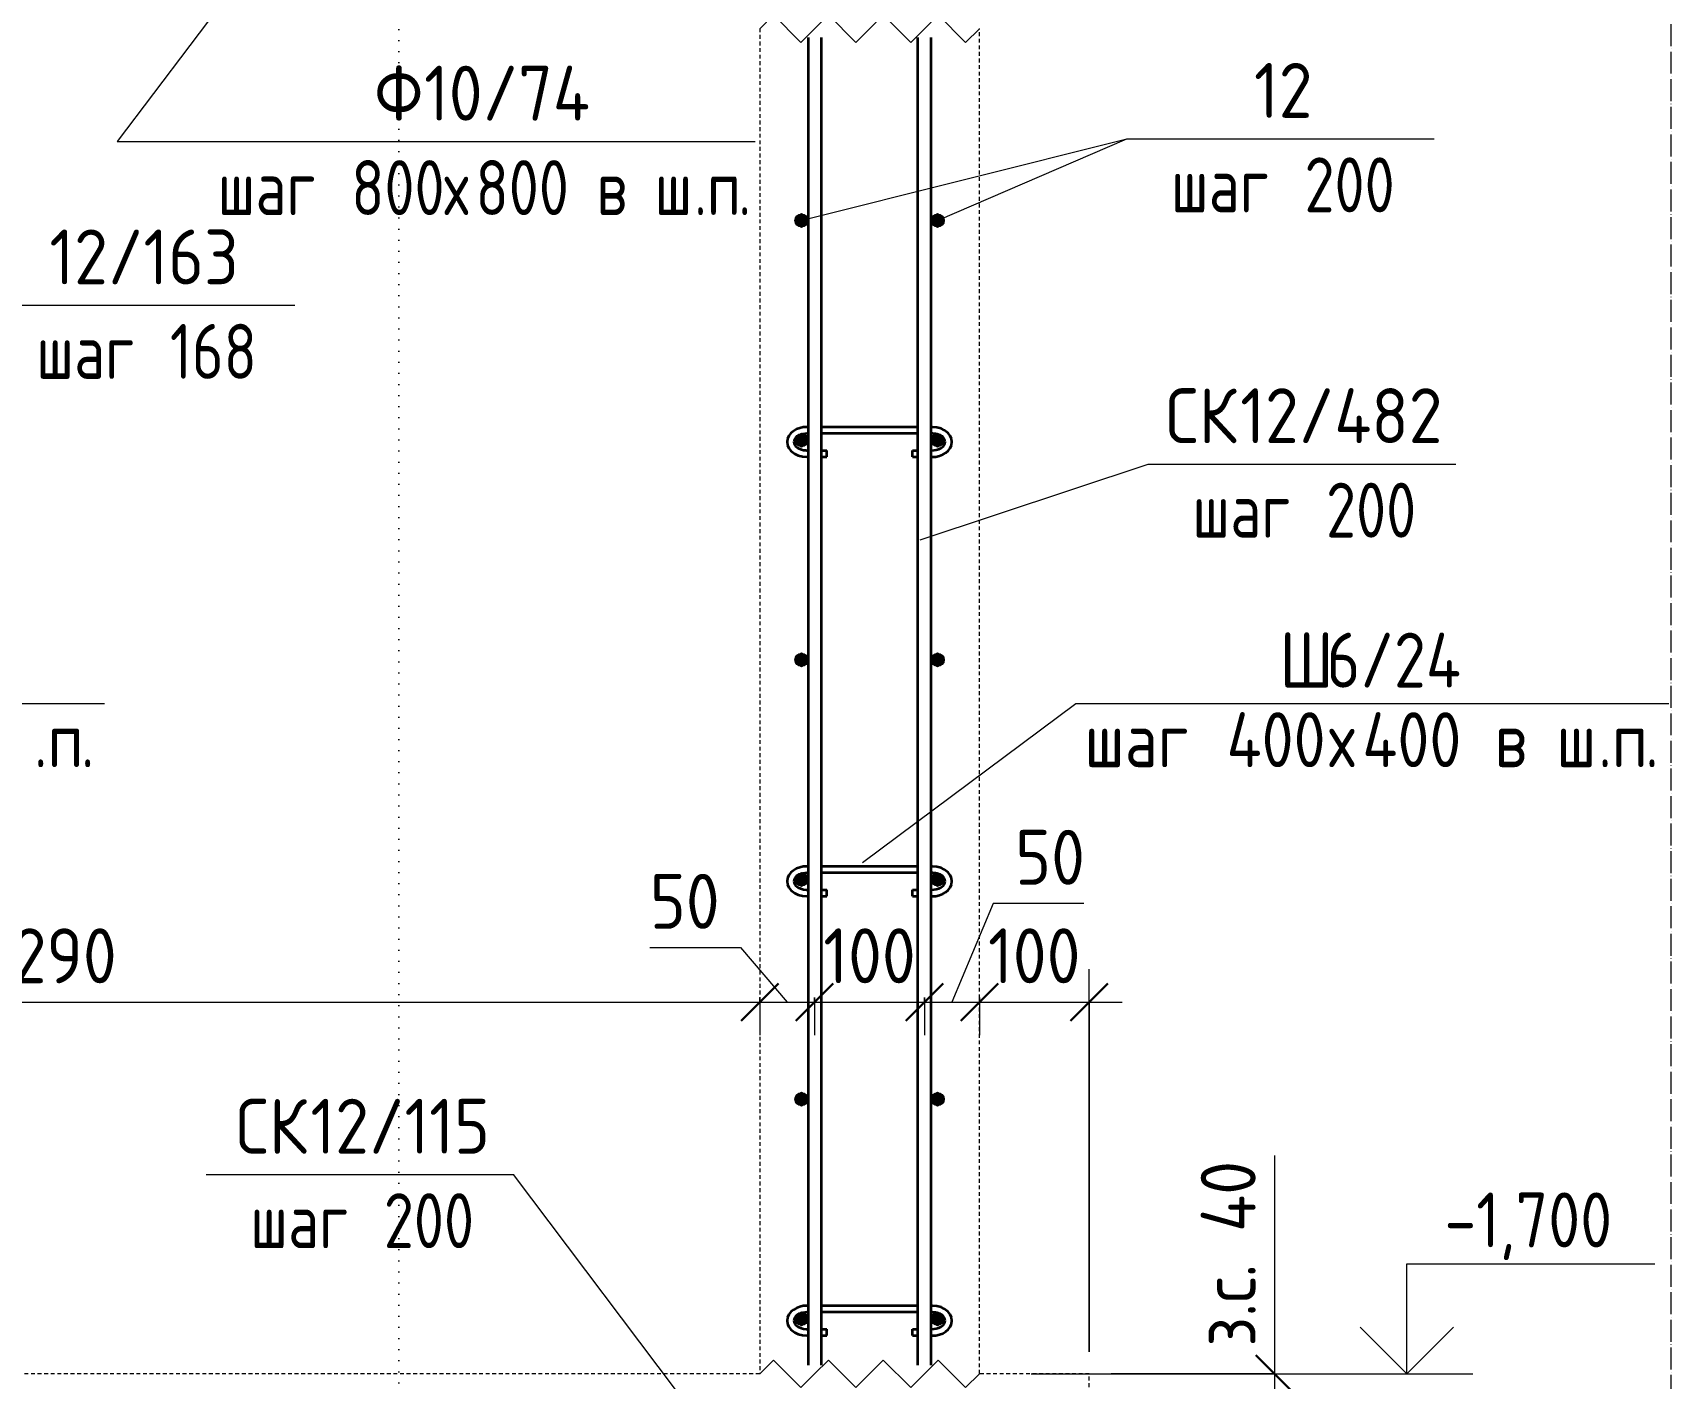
# Model space of a CAD drawing. Header units: millimetres. Extents: x 28954 to 49618, y -2651 to 78735.
# Drawn here: x 48046 to 49538, y -1704 to -479 of the extents above; entities that cross this region are included whole.
import ezdxf

# ---------------------------------------------------------------- set-up
doc = ezdxf.new("R2010")
doc.units = ezdxf.units.MM
for name, pattern in [('01 Штриховая _4 мм_', [6, 3.5, -2.5]), ('02 Штрихпунктирная _20 мм_', [25, 20, -2.5, 0, -2.5]), ('04 Пунктир 10мм', [10, 0, -10])]:
    doc.linetypes.add(name, pattern=pattern)
for name, color, linetype, lineweight in [('AA_Dim', 7, 'Continuous', 9), ('AA_Dim-20', 7, 'Continuous', 9), ('AA_Oformlenie', 7, 'Continuous', 9), ('AA_Razrez', 7, 'Continuous', 9), ('AA_Vinoska', 7, 'Continuous', 9), ('AA_Visotnaya otmetka', 7, 'Continuous', 9), ('KR_Armatura', 7, 'Continuous', 20), ('KR_Armatura_Tonkie', 7, 'Continuous', 20), ('Оси', 7, 'Continuous', 9)]:
    doc.layers.add(name, color=color, linetype=linetype, lineweight=lineweight)
doc.layers.add('AF_Stena_Опалубка', color=7, linetype='Continuous', lineweight=20, true_color=0x0063c6)
doc.layers.add('KR_Fundament', color=7, linetype='Continuous', lineweight=20, true_color=0x804000)
doc.styles.add('ISOCPEUR_1', font='isocpeur.TTF', dxfattribs={"width": 0.9, "height": 50})
doc.styles.add('ISOCPEUR_2', font='isocpeur.TTF', dxfattribs={"width": 0.8, "height": 50})
doc.styles.add('ISOCPEUR_4', font='isocpeur.TTF', dxfattribs={"width": 0.85, "height": 50})
doc.dimstyles.new('00_Точн_3_знака__прозр_', dxfattribs={"dimscale": 304.8, "dimtxt": 50.137748, "dimasz": 0.111549, "dimexe": 0.098425, "dimexo": 0.065617, "dimgap": 0.006562, "dimtad": 1, "dimdec": 3, "dimrnd": 0.001, "dimdsep": 46, "dimtxsty": 'ISOCPEUR_1', "dimblk1": 'OBLIQUE', "dimblk2": 'OBLIQUE', "dimsah": 1, "dimcen": 0.09, "dimdle": 0.098425, "dimazin": 0, "dimtfac": 1, "dimtdec": 4, "dimtix": 1, "dimtmove": 0, "dimatfit": 3, "dimfxl": 1, "dimtvp": 1, "dimtolj": 1, "dimtzin": 0, "dimlwd": 18, "dimlwe": 18, "dimarcsym": 2})
doc.dimstyles.new('00_Точн_3_знака__прозр__1', dxfattribs={"dimscale": 304.8, "dimtxt": 50.137748, "dimasz": 0.111549, "dimexe": 0.098425, "dimexo": 0.065617, "dimgap": 0.006562, "dimtad": 1, "dimdec": 3, "dimrnd": 0.001, "dimdsep": 46, "dimtxsty": 'ISOCPEUR_1', "dimblk1": 'OBLIQUE', "dimblk2": 'OBLIQUE', "dimsah": 1, "dimcen": 0.09, "dimdle": 0.098425, "dimazin": 0, "dimtfac": 1, "dimtdec": 4, "dimtix": 1, "dimtmove": 1, "dimatfit": 3, "dimfxl": 1, "dimtvp": 1, "dimtolj": 1, "dimtzin": 0, "dimlwd": 18, "dimlwe": 18, "dimarcsym": 2})

# ---------------------------------------------------------------- blocks, each defined once
blk = doc.blocks.new('Последовательность узлов - 3мм масшт20 маскировка-904226-В-В Арм')
at = {"layer": 'AA_Oformlenie'}
for p, q in [((76335, -475.1), (76347.5, -462.6)), ((76347.5, -462.6), (76372.5, -487.6)), ((76385, -475.1), (76372.5, -487.6)), ((76385, -475.1), (76397.5, -462.6)), ((76397.5, -462.6), (76422.5, -487.6)), ((76435, -475.1), (76422.5, -487.6)), ((76435, -475.1), (76447.5, -462.6)), ((76447.5, -462.6), (76472.5, -487.6)), ((76485, -475.1), (76472.5, -487.6)), ((76485, -475.1), (76497.5, -462.6)), ((76497.5, -462.6), (76522.5, -487.6)), ((76535, -475.1), (76522.5, -487.6))]:
    blk.add_line(p, q, dxfattribs=at)
blk = doc.blocks.new('Высотные отметки - Стрелка вверх-400292-В-В Арм')
at = {"layer": 'AA_Vinoska'}
for p, q in [((78414.2, -1600), (78640.2, -1600)), ((78414.2, -1700), (78414.2, -1600)), ((78414.2, -1700), (78371.8, -1657.6)), ((78414.2, -1700), (78456.6, -1657.6)), ((78354.2, -1700), (78474.2, -1700))]:
    blk.add_line(p, q, dxfattribs=at)
blk = doc.blocks.new('DIMBLOCK104-В-В Арм')
at = {"layer": 'AA_Dim-20', "color": 30, "lineweight": 30, "true_color": 0xff8000, "transparency": 16777216}
for p, q in [((47417.8, -1361.6), (47434.8, -1344.6)), ((48707.8, -1361.6), (48724.8, -1344.6)), ((47417.8, -1361.6), (47400.8, -1378.6)), ((48707.8, -1361.6), (48690.8, -1378.6))]:
    blk.add_line(p, q, dxfattribs=at)
at = {"layer": 'AA_Dim-20', "color": 30, "lineweight": 18, "true_color": 0xff8000, "transparency": 16777216}
for p, q in [((47417.8, -1357.5), (47417.8, -1391.6)), ((47417.8, -1361.6), (47417.8, -1357.5)), ((48707.8, -1357.5), (48707.8, -1391.6)), ((48707.8, -1361.6), (48707.8, -1357.5)), ((47417.8, -1361.6), (48707.8, -1361.6))]:
    blk.add_line(p, q, dxfattribs=at)
at = {"layer": 'AA_Dim-20', "color": 0, "lineweight": 18, "transparency": 16777216, "insert": (48005.1, -1294.4), "char_height": 50, "width": 138.494, "attachment_point": 1, "line_spacing_factor": 1.135194, "style": 'ISOCPEUR_1'}
blk.add_mtext('1290', dxfattribs=at)
blk = doc.blocks.new('_Oblique')
at = {"color": 0, "linetype": 'ByBlock', "lineweight": -2}
blk.add_line((-0.5, -0.5), (0.5, 0.5), dxfattribs=at)
blk = doc.blocks.new('DIMBLOCK105-В-В Арм')
at = {"layer": 'AA_Dim-20', "color": 30, "lineweight": 18, "true_color": 0xff8000, "transparency": 16777216}
for p, q in [((48607.8, -1312), (48690.2, -1312)), ((48690.2, -1312), (48732.8, -1361.6)), ((48707.8, -1357.5), (48707.8, -1391.6)), ((48707.8, -1361.6), (48707.8, -1357.5)), ((48757.8, -1357.5), (48757.8, -1391.6)), ((48757.8, -1361.6), (48757.8, -1357.5)), ((48707.8, -1361.6), (48757.8, -1361.6))]:
    blk.add_line(p, q, dxfattribs=at)
at = {"layer": 'AA_Dim-20', "color": 30, "lineweight": 30, "true_color": 0xff8000, "transparency": 16777216}
for p, q in [((48707.8, -1361.6), (48724.8, -1344.6)), ((48757.8, -1361.6), (48774.8, -1344.6)), ((48707.8, -1361.6), (48690.8, -1378.6)), ((48757.8, -1361.6), (48740.8, -1378.6))]:
    blk.add_line(p, q, dxfattribs=at)
at = {"layer": 'AA_Dim-20', "color": 0, "lineweight": 18, "transparency": 16777216, "insert": (48607.8, -1244.8), "char_height": 50, "width": 74.923, "attachment_point": 1, "line_spacing_factor": 1.135194, "style": 'ISOCPEUR_1'}
blk.add_mtext('50', dxfattribs=at)
blk = doc.blocks.new('DIMBLOCK106-В-В Арм')
at = {"layer": 'AA_Dim-20', "color": 30, "lineweight": 30, "true_color": 0xff8000, "transparency": 16777216}
for p, q in [((48757.8, -1361.6), (48774.8, -1344.6)), ((48857.8, -1361.6), (48874.8, -1344.6)), ((48757.8, -1361.6), (48740.8, -1378.6)), ((48857.8, -1361.6), (48840.8, -1378.6))]:
    blk.add_line(p, q, dxfattribs=at)
at = {"layer": 'AA_Dim-20', "color": 30, "lineweight": 18, "true_color": 0xff8000, "transparency": 16777216}
for p, q in [((48757.8, -1357.5), (48757.8, -1391.6)), ((48757.8, -1361.6), (48757.8, -1357.5)), ((48857.8, -1357.5), (48857.8, -1391.6)), ((48857.8, -1361.6), (48857.8, -1357.5)), ((48757.8, -1361.6), (48857.8, -1361.6))]:
    blk.add_line(p, q, dxfattribs=at)
at = {"layer": 'AA_Dim-20', "color": 0, "lineweight": 18, "transparency": 16777216, "insert": (48765.7, -1294.4), "char_height": 50, "width": 101.032, "attachment_point": 1, "line_spacing_factor": 1.135194, "style": 'ISOCPEUR_1'}
blk.add_mtext('100', dxfattribs=at)
blk = doc.blocks.new('DIMBLOCK107-В-В Арм')
at = {"layer": 'AA_Dim-20', "color": 30, "lineweight": 18, "true_color": 0xff8000, "transparency": 16777216}
for p, q in [((48920.4, -1271.8), (48882.8, -1361.6)), ((49002.8, -1271.8), (48920.4, -1271.8)), ((48857.8, -1357.5), (48857.8, -1391.6)), ((48857.8, -1361.6), (48857.8, -1357.5)), ((48907.8, -1357.5), (48907.8, -1391.6)), ((48907.8, -1361.6), (48907.8, -1357.5)), ((48857.8, -1361.6), (48907.8, -1361.6))]:
    blk.add_line(p, q, dxfattribs=at)
at = {"layer": 'AA_Dim-20', "color": 30, "lineweight": 30, "true_color": 0xff8000, "transparency": 16777216}
for p, q in [((48857.8, -1361.6), (48874.8, -1344.6)), ((48907.8, -1361.6), (48924.8, -1344.6)), ((48857.8, -1361.6), (48840.8, -1378.6)), ((48907.8, -1361.6), (48890.8, -1378.6))]:
    blk.add_line(p, q, dxfattribs=at)
at = {"layer": 'AA_Dim-20', "color": 0, "lineweight": 18, "transparency": 16777216, "insert": (48940.4, -1204.7), "char_height": 50, "width": 74.923, "attachment_point": 1, "line_spacing_factor": 1.135194, "style": 'ISOCPEUR_1'}
blk.add_mtext('50', dxfattribs=at)
blk = doc.blocks.new('DIMBLOCK108-В-В Арм')
at = {"layer": 'AA_Dim-20', "color": 30, "lineweight": 18, "true_color": 0xff8000, "transparency": 16777216}
for p, q in [((49007.8, -1680), (49007.8, -1331.6)), ((48907.8, -1357.5), (48907.8, -1391.6)), ((48907.8, -1361.6), (48907.8, -1357.5)), ((48907.8, -1361.6), (49037.8, -1361.6)), ((49007.8, -1361.6), (49007.8, -1680))]:
    blk.add_line(p, q, dxfattribs=at)
at = {"layer": 'AA_Dim-20', "color": 30, "lineweight": 30, "true_color": 0xff8000, "transparency": 16777216}
for p, q in [((48907.8, -1361.6), (48924.8, -1344.6)), ((49007.8, -1361.6), (49024.8, -1344.6)), ((48907.8, -1361.6), (48890.8, -1378.6)), ((49007.8, -1361.6), (48990.8, -1378.6))]:
    blk.add_line(p, q, dxfattribs=at)
at = {"layer": 'AA_Dim-20', "color": 0, "lineweight": 18, "transparency": 16777216, "insert": (48915.7, -1294.4), "char_height": 50, "width": 101.032, "attachment_point": 1, "line_spacing_factor": 1.135194, "style": 'ISOCPEUR_1'}
blk.add_mtext('100', dxfattribs=at)
blk = doc.blocks.new('DIMBLOCK115-В-В Арм')
at = {"layer": 'AA_Dim-20', "color": 30, "lineweight": 18, "true_color": 0xff8000, "transparency": 16777216}
for p, q in [((49176.5, -1501.1), (49176.5, -1695.2)), ((49176.5, -1670), (49176.5, -1770)), ((49027.8, -1700), (49206.5, -1700)), ((49176.5, -1700), (49027.8, -1700)), ((49176.5, -1695.2), (49176.5, -1720)), ((48987.8, -1740), (49206.5, -1740)), ((49176.5, -1740), (48987.8, -1740))]:
    blk.add_line(p, q, dxfattribs=at)
at = {"layer": 'AA_Dim-20', "color": 30, "lineweight": 30, "true_color": 0xff8000, "transparency": 16777216}
for p, q in [((49176.5, -1700), (49159.5, -1683)), ((49176.5, -1700), (49193.5, -1717)), ((49176.5, -1740), (49159.5, -1723)), ((49176.5, -1740), (49193.5, -1757))]:
    blk.add_line(p, q, dxfattribs=at)
at = {"layer": 'AA_Dim-20', "color": 0, "lineweight": 18, "transparency": 16777216, "insert": (49109.4, -1675.2), "char_height": 50, "width": 208.876, "attachment_point": 1, "rotation": 90, "line_spacing_factor": 1.135194, "style": 'ISOCPEUR_1'}
blk.add_mtext('з.с. 40', dxfattribs=at)
blk = doc.blocks.new('042_М_Арматуры - Диам длина поз _ Шаг-2260295-В-В Арм')
at = {"layer": 'AA_Vinoska'}
blk.add_line((78178.8, -871.7), (78458.8, -871.7), dxfattribs=at)
blk = doc.blocks.new('044_М_Универсальная с полкой - Марка_Комментарий полка 27-3828024-В-В Арм')
at = {"layer": 'AA_Vinoska'}
blk.add_line((78112.7, -1089.8), (78652.7, -1089.8), dxfattribs=at)
blk = doc.blocks.new('042_М_Арматуры - Диам длина поз _ Комментарий-2260297-В-В Арм')
at = {"layer": 'AA_Vinoska'}
blk.add_line((77320.9, -1518.6), (77600.9, -1518.6), dxfattribs=at)
blk = doc.blocks.new('042_М_Арматуры - Диам длина поз _ Комментарий полка 25-3827468-В-В Арм')
at = {"layer": 'AA_Vinoska'}
blk.add_line((77575.7, -2247.7), (78075.7, -2247.7), dxfattribs=at)

msp = doc.modelspace()

# ---------------------------------------------------------------- hatches: boundary and pattern name
at = {"layer": 'KR_Armatura', "lineweight": 9}
h = msp.add_hatch(color=256, dxfattribs=at)
edge = h.paths.add_edge_path()
edge.add_arc((48745.8079, -650), 6, 0, 360)
for points in [[(48745.8079, -656), (48751.004, -653), (48751.004, -647), (48745.8079, -644), (48740.6117, -647), (48740.6117, -653)], [(48869.8079, -656), (48875.004, -653), (48875.004, -647), (48869.8079, -644), (48864.6117, -647), (48864.6117, -653)], [(48745.8079, -856), (48751.004, -853), (48751.004, -847), (48745.8079, -844), (48740.6117, -847), (48740.6117, -853)], [(48869.8079, -856), (48875.004, -853), (48875.004, -847), (48869.8079, -844), (48864.6117, -847), (48864.6117, -853)], [(48745.8079, -1056), (48751.004, -1053), (48751.004, -1047), (48745.8079, -1044), (48740.6117, -1047), (48740.6117, -1053)], [(48869.8079, -1056), (48875.004, -1053), (48875.004, -1047), (48869.8079, -1044), (48864.6117, -1047), (48864.6117, -1053)], [(48745.8079, -1256), (48751.004, -1253), (48751.004, -1247), (48745.8079, -1244), (48740.6117, -1247), (48740.6117, -1253)], [(48869.8079, -1256), (48875.004, -1253), (48875.004, -1247), (48869.8079, -1244), (48864.6117, -1247), (48864.6117, -1253)], [(48745.8079, -1456), (48751.004, -1453), (48751.004, -1447), (48745.8079, -1444), (48740.6117, -1447), (48740.6117, -1453)], [(48869.8079, -1456), (48875.004, -1453), (48875.004, -1447), (48869.8079, -1444), (48864.6117, -1447), (48864.6117, -1453)], [(48745.8079, -1656), (48751.004, -1653), (48751.004, -1647), (48745.8079, -1644), (48740.6117, -1647), (48740.6117, -1653)], [(48869.8079, -1656), (48875.004, -1653), (48875.004, -1647), (48869.8079, -1644), (48864.6117, -1647), (48864.6117, -1653)]]:
    msp.add_hatch(color=256, dxfattribs=at).paths.add_polyline_path(points)
h = msp.add_hatch(color=256, dxfattribs=at)
edge = h.paths.add_edge_path()
edge.add_arc((48869.8079, -650), 6, 0, 360)
h = msp.add_hatch(color=256, dxfattribs=at)
edge = h.paths.add_edge_path()
edge.add_arc((48745.8079, -850), 6, 0, 360)
h = msp.add_hatch(color=256, dxfattribs=at)
edge = h.paths.add_edge_path()
edge.add_arc((48869.8079, -850), 6, 0, 360)
h = msp.add_hatch(color=256, dxfattribs=at)
edge = h.paths.add_edge_path()
edge.add_arc((48745.8079, -1050), 6, 0, 360)
h = msp.add_hatch(color=256, dxfattribs=at)
edge = h.paths.add_edge_path()
edge.add_arc((48869.8079, -1050), 6, 0, 360)
h = msp.add_hatch(color=256, dxfattribs=at)
edge = h.paths.add_edge_path()
edge.add_arc((48745.8079, -1250), 6, 0, 360)
h = msp.add_hatch(color=256, dxfattribs=at)
edge = h.paths.add_edge_path()
edge.add_arc((48869.8079, -1250), 6, 0, 360)
h = msp.add_hatch(color=256, dxfattribs=at)
edge = h.paths.add_edge_path()
edge.add_arc((48745.8079, -1450), 6, 0, 360)
h = msp.add_hatch(color=256, dxfattribs=at)
edge = h.paths.add_edge_path()
edge.add_arc((48869.8079, -1450), 6, 0, 360)
h = msp.add_hatch(color=256, dxfattribs=at)
edge = h.paths.add_edge_path()
edge.add_arc((48745.8079, -1650), 6, 0, 360)
h = msp.add_hatch(color=256, dxfattribs=at)
edge = h.paths.add_edge_path()
edge.add_arc((48869.8079, -1650), 6, 0, 360)

# ---------------------------------------------------------------- linework, layer by layer
at = {"layer": 'AA_Razrez', "color": 7, "linetype": '04 Пунктир 10мм', "true_color": 0xffffff}
msp.add_line((48379.1625, 655.2556), (48379.1625, -2532.5839), dxfattribs=at)
at = {"layer": 'AA_Vinoska'}
for p, q in [((48317.5711, -320.0537), (48122.814, -578.0342)), ((48122.814, -578.0342), (48203.7522, -578.0342)), ((48746.3915, -649.7702), (49042.0721, -575.5328)), ((48869.8079, -650), (49042.0721, -575.5328)), ((48854.0355, -940.6447), (49061.648, -871.6867)), ((48801.4975, -1234.4382), (48995.5512, -1089.768)), ((48649.991, -1738.9768), (48483.7522, -1518.5966))]:
    msp.add_line(p, q, dxfattribs=at)
at = {"layer": 'AA_Visotnaya otmetka', "color": 92, "true_color": 0x00cc00}
for p, q in [((48954.8637, -1700), (49118.8275, -1700)), ((49118.8275, -1700), (49297.0175, -1700))]:
    msp.add_line(p, q, dxfattribs=at)
at = {"layer": 'AF_Stena_Опалубка', "linetype": '01 Штриховая _4 мм_'}
for p, q in [((48707.8079, -475.038), (48707.8079, -1700)), ((48907.8079, -1700), (48907.8079, -475.038))]:
    msp.add_line(p, q, dxfattribs=at)
at = {"layer": 'KR_Armatura', "lineweight": 9}
for p, q in [((48745.8079, -644), (48740.6117, -647)), ((48740.6117, -647), (48740.6117, -653)), ((48740.6117, -653), (48745.8079, -656)), ((48751.004, -647), (48745.8079, -644)), ((48745.8079, -656), (48751.004, -653)), ((48751.004, -653), (48751.004, -647)), ((48869.8079, -644), (48864.6117, -647)), ((48864.6117, -647), (48864.6117, -653)), ((48864.6117, -653), (48869.8079, -656)), ((48875.004, -647), (48869.8079, -644)), ((48869.8079, -656), (48875.004, -653)), ((48875.004, -653), (48875.004, -647)), ((48745.8079, -844), (48740.6117, -847)), ((48740.6117, -847), (48740.6117, -853)), ((48751.004, -847), (48745.8079, -844)), ((48751.004, -853), (48751.004, -847)), ((48869.8079, -844), (48864.6117, -847)), ((48864.6117, -847), (48864.6117, -853)), ((48875.004, -847), (48869.8079, -844)), ((48875.004, -853), (48875.004, -847)), ((48740.6117, -853), (48745.8079, -856)), ((48745.8079, -856), (48751.004, -853)), ((48864.6117, -853), (48869.8079, -856)), ((48869.8079, -856), (48875.004, -853)), ((48745.8079, -1044), (48740.6117, -1047)), ((48751.004, -1047), (48745.8079, -1044)), ((48869.8079, -1044), (48864.6117, -1047)), ((48875.004, -1047), (48869.8079, -1044)), ((48740.6117, -1047), (48740.6117, -1053)), ((48740.6117, -1053), (48745.8079, -1056)), ((48745.8079, -1056), (48751.004, -1053)), ((48751.004, -1053), (48751.004, -1047)), ((48864.6117, -1047), (48864.6117, -1053)), ((48864.6117, -1053), (48869.8079, -1056)), ((48869.8079, -1056), (48875.004, -1053)), ((48875.004, -1053), (48875.004, -1047)), ((48745.8079, -1244), (48740.6117, -1247)), ((48740.6117, -1247), (48740.6117, -1253)), ((48740.6117, -1253), (48745.8079, -1256)), ((48751.004, -1247), (48745.8079, -1244)), ((48745.8079, -1256), (48751.004, -1253)), ((48751.004, -1253), (48751.004, -1247)), ((48869.8079, -1244), (48864.6117, -1247)), ((48864.6117, -1247), (48864.6117, -1253)), ((48864.6117, -1253), (48869.8079, -1256)), ((48875.004, -1247), (48869.8079, -1244)), ((48869.8079, -1256), (48875.004, -1253)), ((48875.004, -1253), (48875.004, -1247)), ((48745.8079, -1444), (48740.6117, -1447)), ((48740.6117, -1447), (48740.6117, -1453)), ((48751.004, -1447), (48745.8079, -1444)), ((48751.004, -1453), (48751.004, -1447)), ((48869.8079, -1444), (48864.6117, -1447)), ((48864.6117, -1447), (48864.6117, -1453)), ((48875.004, -1447), (48869.8079, -1444)), ((48875.004, -1453), (48875.004, -1447)), ((48740.6117, -1453), (48745.8079, -1456)), ((48745.8079, -1456), (48751.004, -1453)), ((48864.6117, -1453), (48869.8079, -1456)), ((48869.8079, -1456), (48875.004, -1453)), ((48745.8079, -1644), (48740.6117, -1647)), ((48740.6117, -1647), (48740.6117, -1653)), ((48740.6117, -1653), (48745.8079, -1656)), ((48751.004, -1647), (48745.8079, -1644)), ((48745.8079, -1656), (48751.004, -1653)), ((48751.004, -1653), (48751.004, -1647)), ((48869.8079, -1644), (48864.6117, -1647)), ((48864.6117, -1647), (48864.6117, -1653)), ((48864.6117, -1653), (48869.8079, -1656)), ((48875.004, -1647), (48869.8079, -1644)), ((48869.8079, -1656), (48875.004, -1653)), ((48875.004, -1653), (48875.004, -1647))]:
    msp.add_line(p, q, dxfattribs=at)
for centre in [(48745.8079, -650), (48869.8079, -650), (48745.8079, -850), (48869.8079, -850), (48745.8079, -1050), (48869.8079, -1050), (48745.8079, -1250), (48869.8079, -1250), (48745.8079, -1450), (48869.8079, -1450), (48745.8079, -1650), (48869.8079, -1650)]:
    msp.add_circle(centre, 6, dxfattribs=at)
at = {"layer": 'KR_Armatura_Tonkie', "lineweight": 35}
for p, q in [((48751.8079, -483.2984), (48751.8079, -1692)), ((48763.8079, -483.2984), (48763.8079, -1692)), ((48851.8079, -1692), (48851.8079, -483.2984)), ((48863.8079, -1692), (48863.8079, -483.2984)), ((48733.2082, -848.725), (48732.8079, -851.6066)), ((48734.3611, -846.0313), (48733.2082, -848.725)), ((48736.1553, -843.6534), (48734.3611, -846.0313)), ((48738.4692, -841.6571), (48736.1553, -843.6534)), ((48741.1928, -840.0751), (48738.4692, -841.6571)), ((48739.5383, -849.064), (48738.8079, -851.6066)), ((48740.5163, -847.7743), (48739.5383, -849.064)), ((48741.9333, -846.5561), (48740.5163, -847.7743)), ((48744.2244, -838.9283), (48741.1928, -840.0751)), ((48742.7977, -846.0023), (48741.9333, -846.5561)), ((48744.7976, -845.0587), (48742.7977, -846.0023)), ((48747.4637, -838.233), (48744.2244, -838.9283)), ((48747.0828, -844.39), (48744.7976, -845.0587)), ((48748.9199, -844.0984), (48747.0828, -844.39)), ((48750.8079, -838), (48747.4637, -838.233)), ((48750.8079, -844), (48748.9199, -844.0984)), ((48751.8079, -838), (48750.8079, -838)), ((48751.8079, -844), (48750.8079, -844)), ((48851.8079, -838), (48763.8079, -838)), ((48851.8079, -844), (48763.8079, -844)), ((48864.8079, -838), (48863.8079, -838)), ((48864.8079, -844), (48863.8079, -844)), ((48865.018, -838.0009), (48864.8079, -838)), ((48865.4397, -844.011), (48864.8079, -844)), ((48868.9758, -838.3638), (48865.018, -838.0009)), ((48867.9294, -844.2719), (48865.4397, -844.011)), ((48870.8182, -845.0587), (48867.9294, -844.2719)), ((48872.9395, -839.4462), (48868.9758, -838.3638)), ((48872.818, -846.0023), (48870.8182, -845.0587)), ((48875.0994, -847.7743), (48872.818, -846.0023)), ((48875.8295, -840.8128), (48872.9395, -839.4462)), ((48876.0775, -849.064), (48875.0994, -847.7743)), ((48879.4604, -843.6534), (48875.8295, -840.8128)), ((48876.4427, -850.3353), (48876.0775, -849.064)), ((48876.8079, -851.6066), (48876.4427, -850.3353)), ((48881.2546, -846.0313), (48879.4604, -843.6534)), ((48882.4076, -848.725), (48881.2546, -846.0313)), ((48882.8079, -851.6066), (48882.4076, -848.725)), ((48732.8079, -851.6066), (48733.2082, -854.4882)), ((48733.2082, -854.4882), (48734.3611, -857.1819)), ((48734.3611, -857.1819), (48736.1553, -859.5598)), ((48736.1553, -859.5598), (48739.7862, -862.4004)), ((48738.8079, -851.6066), (48739.1731, -852.8779)), ((48739.1731, -852.8779), (48739.5383, -854.1492)), ((48739.5383, -854.1492), (48740.5163, -855.4389)), ((48739.7862, -862.4004), (48742.6763, -863.767)), ((48740.5163, -855.4389), (48742.7977, -857.2109)), ((48742.6763, -863.767), (48746.64, -864.8494)), ((48742.7977, -857.2109), (48744.7976, -858.1545)), ((48744.7976, -858.1545), (48747.6864, -858.9413)), ((48746.64, -864.8494), (48750.5978, -865.2123)), ((48747.6864, -858.9413), (48750.176, -859.2022)), ((48750.176, -859.2022), (48750.8079, -859.2132)), ((48750.5978, -865.2123), (48750.8079, -865.2132)), ((48750.8079, -859.2132), (48751.8079, -859.2132)), ((48750.8079, -865.2132), (48751.8079, -865.2132)), ((48763.8079, -859.2132), (48768.8079, -859.2132)), ((48763.8079, -865.2132), (48768.8079, -865.2132)), ((48768.8079, -865.2132), (48768.8079, -859.2132)), ((48846.8079, -859.2132), (48851.8079, -859.2132)), ((48846.8079, -865.2132), (48846.8079, -859.2132)), ((48846.8079, -865.2132), (48851.8079, -865.2132)), ((48863.8079, -859.2132), (48864.8079, -859.2132)), ((48863.8079, -865.2132), (48864.8079, -865.2132)), ((48864.8079, -859.2132), (48866.6959, -859.1148)), ((48864.8079, -865.2132), (48868.1521, -864.9802)), ((48866.6959, -859.1148), (48868.533, -858.8232)), ((48868.1521, -864.9802), (48871.3914, -864.2849)), ((48868.533, -858.8232), (48870.8182, -858.1545)), ((48870.8182, -858.1545), (48872.818, -857.2109)), ((48871.3914, -864.2849), (48874.423, -863.1382)), ((48872.818, -857.2109), (48873.6824, -856.6571)), ((48873.6824, -856.6571), (48875.0994, -855.4389)), ((48874.423, -863.1382), (48877.1465, -861.5561)), ((48875.0994, -855.4389), (48876.0775, -854.1492)), ((48876.0775, -854.1492), (48876.8079, -851.6066)), ((48877.1465, -861.5561), (48879.4604, -859.5598)), ((48879.4604, -859.5598), (48881.2546, -857.1819)), ((48881.2546, -857.1819), (48882.4076, -854.4882)), ((48882.4076, -854.4882), (48882.8079, -851.6066)), ((48747.4637, -1238.233), (48744.2244, -1238.9283)), ((48750.8079, -1238), (48747.4637, -1238.233)), ((48751.8079, -1238), (48750.8079, -1238)), ((48851.8079, -1238), (48763.8079, -1238)), ((48864.8079, -1238), (48863.8079, -1238)), ((48865.018, -1238.0009), (48864.8079, -1238)), ((48868.9758, -1238.3638), (48865.018, -1238.0009)), ((48733.2082, -1248.725), (48732.8079, -1251.6066)), ((48732.8079, -1251.6066), (48733.2082, -1254.4882)), ((48734.3611, -1246.0313), (48733.2082, -1248.725)), ((48736.1553, -1243.6534), (48734.3611, -1246.0313)), ((48738.4692, -1241.6571), (48736.1553, -1243.6534)), ((48741.1928, -1240.0751), (48738.4692, -1241.6571)), ((48739.1731, -1250.3353), (48738.8079, -1251.6066)), ((48738.8079, -1251.6066), (48739.5383, -1254.1492)), ((48739.5383, -1249.064), (48739.1731, -1250.3353)), ((48740.5163, -1247.7743), (48739.5383, -1249.064)), ((48741.9333, -1246.5561), (48740.5163, -1247.7743)), ((48744.2244, -1238.9283), (48741.1928, -1240.0751)), ((48742.7977, -1246.0023), (48741.9333, -1246.5561)), ((48744.7976, -1245.0587), (48742.7977, -1246.0023)), ((48747.0828, -1244.39), (48744.7976, -1245.0587)), ((48748.9199, -1244.0984), (48747.0828, -1244.39)), ((48750.8079, -1244), (48748.9199, -1244.0984)), ((48751.8079, -1244), (48750.8079, -1244)), ((48851.8079, -1244), (48763.8079, -1244)), ((48864.8079, -1244), (48863.8079, -1244)), ((48865.4397, -1244.011), (48864.8079, -1244)), ((48867.9294, -1244.2719), (48865.4397, -1244.011)), ((48870.8182, -1245.0587), (48867.9294, -1244.2719)), ((48872.9395, -1239.4462), (48868.9758, -1238.3638)), ((48872.818, -1246.0023), (48870.8182, -1245.0587)), ((48875.0994, -1247.7743), (48872.818, -1246.0023)), ((48875.8295, -1240.8128), (48872.9395, -1239.4462)), ((48876.0775, -1249.064), (48875.0994, -1247.7743)), ((48879.4604, -1243.6534), (48875.8295, -1240.8128)), ((48876.8079, -1251.6066), (48876.0775, -1249.064)), ((48876.0775, -1254.1492), (48876.4427, -1252.8779)), ((48876.4427, -1252.8779), (48876.8079, -1251.6066)), ((48881.2546, -1246.0313), (48879.4604, -1243.6534)), ((48882.4076, -1248.725), (48881.2546, -1246.0313)), ((48882.8079, -1251.6066), (48882.4076, -1248.725)), ((48882.4076, -1254.4882), (48882.8079, -1251.6066)), ((48733.2082, -1254.4882), (48734.3611, -1257.1819)), ((48734.3611, -1257.1819), (48736.1553, -1259.5598)), ((48736.1553, -1259.5598), (48739.7862, -1262.4004)), ((48739.5383, -1254.1492), (48740.5163, -1255.4389)), ((48739.7862, -1262.4004), (48742.6763, -1263.767)), ((48740.5163, -1255.4389), (48742.7977, -1257.2109)), ((48742.6763, -1263.767), (48746.64, -1264.8494)), ((48742.7977, -1257.2109), (48744.7976, -1258.1545)), ((48744.7976, -1258.1545), (48747.6864, -1258.9413)), ((48746.64, -1264.8494), (48750.5978, -1265.2123)), ((48747.6864, -1258.9413), (48750.176, -1259.2022)), ((48750.176, -1259.2022), (48750.8079, -1259.2132)), ((48750.5978, -1265.2123), (48750.8079, -1265.2132)), ((48750.8079, -1259.2132), (48751.8079, -1259.2132)), ((48750.8079, -1265.2132), (48751.8079, -1265.2132)), ((48763.8079, -1259.2132), (48768.8079, -1259.2132)), ((48763.8079, -1265.2132), (48768.8079, -1265.2132)), ((48768.8079, -1265.2132), (48768.8079, -1259.2132)), ((48846.8079, -1259.2132), (48851.8079, -1259.2132)), ((48846.8079, -1265.2132), (48846.8079, -1259.2132)), ((48846.8079, -1265.2132), (48851.8079, -1265.2132)), ((48863.8079, -1259.2132), (48864.8079, -1259.2132)), ((48863.8079, -1265.2132), (48864.8079, -1265.2132)), ((48864.8079, -1259.2132), (48866.6959, -1259.1148)), ((48864.8079, -1265.2132), (48868.1521, -1264.9802)), ((48866.6959, -1259.1148), (48868.533, -1258.8232)), ((48868.1521, -1264.9802), (48871.3914, -1264.2849)), ((48868.533, -1258.8232), (48870.8182, -1258.1545)), ((48870.8182, -1258.1545), (48872.818, -1257.2109)), ((48871.3914, -1264.2849), (48874.423, -1263.1382)), ((48872.818, -1257.2109), (48873.6824, -1256.6571)), ((48873.6824, -1256.6571), (48875.0994, -1255.4389)), ((48874.423, -1263.1382), (48877.1465, -1261.5561)), ((48875.0994, -1255.4389), (48876.0775, -1254.1492)), ((48877.1465, -1261.5561), (48879.4604, -1259.5598)), ((48879.4604, -1259.5598), (48881.2546, -1257.1819)), ((48881.2546, -1257.1819), (48882.4076, -1254.4882)), ((48741.1928, -1640.0751), (48738.4692, -1641.6571)), ((48744.2244, -1638.9283), (48741.1928, -1640.0751)), ((48747.4637, -1638.233), (48744.2244, -1638.9283)), ((48750.8079, -1638), (48747.4637, -1638.233)), ((48751.8079, -1638), (48750.8079, -1638)), ((48851.8079, -1638), (48763.8079, -1638)), ((48864.8079, -1638), (48863.8079, -1638)), ((48865.018, -1638.0009), (48864.8079, -1638)), ((48868.9758, -1638.3638), (48865.018, -1638.0009)), ((48872.9395, -1639.4462), (48868.9758, -1638.3638)), ((48875.8295, -1640.8128), (48872.9395, -1639.4462)), ((48879.4604, -1643.6534), (48875.8295, -1640.8128)), ((48733.2082, -1648.725), (48732.8079, -1651.6066)), ((48732.8079, -1651.6066), (48733.2082, -1654.4882)), ((48734.3611, -1646.0313), (48733.2082, -1648.725)), ((48733.2082, -1654.4882), (48734.3611, -1657.1819)), ((48736.1553, -1643.6534), (48734.3611, -1646.0313)), ((48738.4692, -1641.6571), (48736.1553, -1643.6534)), ((48739.1731, -1650.3353), (48738.8079, -1651.6066)), ((48738.8079, -1651.6066), (48739.5383, -1654.1492)), ((48739.5383, -1649.064), (48739.1731, -1650.3353)), ((48740.5163, -1647.7743), (48739.5383, -1649.064)), ((48739.5383, -1654.1492), (48740.5163, -1655.4389)), ((48741.9333, -1646.5561), (48740.5163, -1647.7743)), ((48740.5163, -1655.4389), (48742.7977, -1657.2109)), ((48742.7977, -1646.0023), (48741.9333, -1646.5561)), ((48744.7976, -1645.0587), (48742.7977, -1646.0023)), ((48747.0828, -1644.39), (48744.7976, -1645.0587)), ((48748.9199, -1644.0984), (48747.0828, -1644.39)), ((48750.8079, -1644), (48748.9199, -1644.0984)), ((48751.8079, -1644), (48750.8079, -1644)), ((48851.8079, -1644), (48763.8079, -1644)), ((48864.8079, -1644), (48863.8079, -1644)), ((48865.4397, -1644.011), (48864.8079, -1644)), ((48867.9294, -1644.2719), (48865.4397, -1644.011)), ((48870.8182, -1645.0587), (48867.9294, -1644.2719)), ((48872.818, -1646.0023), (48870.8182, -1645.0587)), ((48875.0994, -1647.7743), (48872.818, -1646.0023)), ((48873.6824, -1656.6571), (48875.0994, -1655.4389)), ((48876.0775, -1649.064), (48875.0994, -1647.7743)), ((48875.0994, -1655.4389), (48876.0775, -1654.1492)), ((48876.8079, -1651.6066), (48876.0775, -1649.064)), ((48876.0775, -1654.1492), (48876.4427, -1652.8779)), ((48876.4427, -1652.8779), (48876.8079, -1651.6066)), ((48881.2546, -1646.0313), (48879.4604, -1643.6534)), ((48882.4076, -1648.725), (48881.2546, -1646.0313)), ((48881.2546, -1657.1819), (48882.4076, -1654.4882)), ((48882.8079, -1651.6066), (48882.4076, -1648.725)), ((48882.4076, -1654.4882), (48882.8079, -1651.6066)), ((48734.3611, -1657.1819), (48736.1553, -1659.5598)), ((48736.1553, -1659.5598), (48739.7862, -1662.4004)), ((48739.7862, -1662.4004), (48742.6763, -1663.767)), ((48742.6763, -1663.767), (48746.64, -1664.8494)), ((48742.7977, -1657.2109), (48744.7976, -1658.1545)), ((48744.7976, -1658.1545), (48747.6864, -1658.9413)), ((48746.64, -1664.8494), (48750.5978, -1665.2123)), ((48747.6864, -1658.9413), (48750.176, -1659.2022)), ((48750.176, -1659.2022), (48750.8079, -1659.2132)), ((48750.5978, -1665.2123), (48750.8079, -1665.2132)), ((48750.8079, -1659.2132), (48751.8079, -1659.2132)), ((48750.8079, -1665.2132), (48751.8079, -1665.2132)), ((48763.8079, -1659.2132), (48768.8079, -1659.2132)), ((48763.8079, -1665.2132), (48768.8079, -1665.2132)), ((48768.8079, -1665.2132), (48768.8079, -1659.2132)), ((48846.8079, -1659.2132), (48851.8079, -1659.2132)), ((48846.8079, -1665.2132), (48846.8079, -1659.2132)), ((48846.8079, -1665.2132), (48851.8079, -1665.2132)), ((48863.8079, -1659.2132), (48864.8079, -1659.2132)), ((48863.8079, -1665.2132), (48864.8079, -1665.2132)), ((48864.8079, -1659.2132), (48866.6959, -1659.1148)), ((48864.8079, -1665.2132), (48868.1521, -1664.9802)), ((48866.6959, -1659.1148), (48868.533, -1658.8232)), ((48868.1521, -1664.9802), (48871.3914, -1664.2849)), ((48868.533, -1658.8232), (48870.8182, -1658.1545)), ((48870.8182, -1658.1545), (48872.818, -1657.2109)), ((48871.3914, -1664.2849), (48874.423, -1663.1382)), ((48872.818, -1657.2109), (48873.6824, -1656.6571)), ((48874.423, -1663.1382), (48877.1465, -1661.5561)), ((48877.1465, -1661.5561), (48879.4604, -1659.5598)), ((48879.4604, -1659.5598), (48881.2546, -1657.1819))]:
    msp.add_line(p, q, dxfattribs=at)
at = {"layer": 'KR_Fundament', "linetype": '01 Штриховая _4 мм_'}
for p, q in [((48707.8079, -1700), (47417.8079, -1700)), ((49007.8079, -1700), (48907.8079, -1700)), ((49007.8079, -2000), (49007.8079, -1700))]:
    msp.add_line(p, q, dxfattribs=at)
at = {"layer": 'Оси', "linetype": '02 Штрихпунктирная _20 мм_'}
msp.add_line((49537.8079, -2323.4624), (49537.8079, 150.0524), dxfattribs=at)

# ---------------------------------------------------------------- block references
at = {"layer": 'AA_Oformlenie'}
for p in [(-27627.1921, -0.2348), (-27627.1921, -1224.9364)]:
    msp.add_blockref('Последовательность узлов - 3мм масшт20 маскировка-904226-В-В Арм', p, dxfattribs=at)
at = {"layer": 'AA_Vinoska'}
for name, p in [('042_М_Арматуры - Диам длина поз _ Комментарий полка 25-3827468-В-В Арм', (-29371.9611, 1669.6927)), ('042_М_Арматуры - Диам длина поз _ Комментарий-2260297-В-В Арм', (-28278.8722, 943.0638)), ('042_М_Арматуры - Диам длина поз _ Комментарий-2260297-В-В Арм', (-29316.2539, 791.4537)), ('042_М_Арматуры - Диам длина поз _ Шаг-2260295-В-В Арм', (-29117.1921, 0)), ('044_М_Универсальная с полкой - Марка_Комментарий полка 27-3828024-В-В Арм', (-30541.6132, 0)), ('044_М_Универсальная с полкой - Марка_Комментарий полка 27-3828024-В-В Арм', (-29117.1921, 0)), ('042_М_Арматуры - Диам длина поз _ Комментарий-2260297-В-В Арм', (-29117.1921, 0)), ('Высотные отметки - Стрелка вверх-400292-В-В Арм', (-29117.1921, 0))]:
    msp.add_blockref(name, p, dxfattribs=at)

# ---------------------------------------------------------------- texts
at = {"layer": 'AA_Vinoska', "char_height": 50, "attachment_point": 1}
for s, insert, width, style in [('12', (49157.8749, -506.5279), 66.379725, 'ISOCPEUR_1'), ('\\fISOCPEUR|b0|i0|c204|p34|;\\W.9;Ф', (48356.925, -509.0292), 54.835425, 'ISOCPEUR_1'), ('10/74', (48402.1688, -509.0292), 187.594875, 'ISOCPEUR_1'), (' 800', (48310.4134, -595.0103), 133.4008, 'ISOCPEUR_2'), ('800 ', (48449.055, -595.0103), 133.4008, 'ISOCPEUR_2'), ('\\fISOCPEUR|b0|i0|c204|p34|;\\W.8; ', (48587.6967, -595.0103), 29.5021, 'ISOCPEUR_2'), (' 200', (49178.4133, -592.5089), 133.4008, 'ISOCPEUR_2'), ('шаг', (48214.105, -595.0103), 116.7257, 'ISOCPEUR_2'), ('\\fISOCPEUR|b0|i0|c204|p34|;\\W.8;х', (48420.48, -595.0103), 34.6329, 'ISOCPEUR_2'), ('\\fISOCPEUR|b0|i0|c204|p34|;\\W.8;в', (48559.1217, -595.0103), 34.6329, 'ISOCPEUR_2'), ('\\fISOCPEUR|b0|i0|c204|p34|;\\W.8;ш', (48612.0384, -595.0103), 43.6118, 'ISOCPEUR_2'), ('\\fISOCPEUR|b0|i0|c204|p34|;\\W.8;п', (48659.6634, -595.0103), 34.6329, 'ISOCPEUR_2'), ('шаг', (49082.1049, -592.5089), 116.7257, 'ISOCPEUR_2'), ('\\fISOCPEUR|b0|i0|c204|p34|;\\W.8;.', (48648.0217, -595.0103), 14.1097, 'ISOCPEUR_2'), ('\\fISOCPEUR|b0|i0|c204|p34|;\\W.8;.', (48688.2384, -595.0103), 14.1097, 'ISOCPEUR_2'), ('12/163', (48061.0032, -658.138), 210.683475, 'ISOCPEUR_1'), (' 168', (48145.2715, -744.119), 123.1392, 'ISOCPEUR_2'), ('шаг', (48048.9632, -744.119), 116.7257, 'ISOCPEUR_2'), ('СК', (49077.4608, -802.6817), 82.253137, 'ISOCPEUR_1'), ('12/482', (49145.3264, -802.6817), 226.556887, 'ISOCPEUR_1'), (' 200', (49197.9891, -888.6627), 133.4008, 'ISOCPEUR_2'), ('шаг', (49101.6808, -888.6627), 116.7257, 'ISOCPEUR_2'), ('\\fISOCPEUR|b0|i0|c204|p34|;\\W.85;Ш', (49181.2312, -1025.2274), 51.789012, 'ISOCPEUR_4'), ('6/24', (49223.9614, -1025.2274), 151.278431, 'ISOCPEUR_4'), (' 400', (49105.8238, -1097.6708), 145.826956, 'ISOCPEUR_4'), ('400 ', (49256.504, -1097.6708), 145.826956, 'ISOCPEUR_4'), ('\\fISOCPEUR|b0|i0|c204|p34|;\\W.85; ', (49407.1842, -1097.6708), 31.345981, 'ISOCPEUR_4'), ('\\fISOCPEUR|b0|i0|c204|p34|;\\W.85;п', (48059.2277, -1097.6708), 36.797456, 'ISOCPEUR_4'), ('шаг', (49003.4962, -1097.6708), 124.021056, 'ISOCPEUR_4'), ('\\fISOCPEUR|b0|i0|c204|p34|;\\W.85;х', (49226.143, -1097.6708), 36.797456, 'ISOCPEUR_4'), ('\\fISOCPEUR|b0|i0|c204|p34|;\\W.85;в', (49376.8232, -1097.6708), 36.797456, 'ISOCPEUR_4'), ('\\fISOCPEUR|b0|i0|c204|p34|;\\W.85;ш', (49433.0472, -1097.6708), 46.337537, 'ISOCPEUR_4'), ('\\fISOCPEUR|b0|i0|c204|p34|;\\W.85;п', (49483.6488, -1097.6708), 36.797456, 'ISOCPEUR_4'), ('\\fISOCPEUR|b0|i0|c204|p34|;\\W.85;.', (48046.8584, -1097.6708), 14.991556, 'ISOCPEUR_4'), ('\\fISOCPEUR|b0|i0|c204|p34|;\\W.85;.', (48089.5886, -1097.6708), 14.991556, 'ISOCPEUR_4'), ('\\fISOCPEUR|b0|i0|c204|p34|;\\W.85;.', (49471.2795, -1097.6708), 14.991556, 'ISOCPEUR_4'), ('\\fISOCPEUR|b0|i0|c204|p34|;\\W.85;.', (49514.0097, -1097.6708), 14.991556, 'ISOCPEUR_4'), ('СК', (48230.815, -1449.5916), 82.253137, 'ISOCPEUR_1'), ('12/115', (48298.6806, -1449.5916), 199.139175, 'ISOCPEUR_1'), (' 200', (48340.0934, -1535.5727), 133.4008, 'ISOCPEUR_2'), ('шаг', (48243.785, -1535.5727), 116.7257, 'ISOCPEUR_2')]:
    msp.add_mtext(s, dxfattribs=dict(at, insert=insert, width=width, style=style))
at = {"layer": 'AA_Visotnaya otmetka', "color": 92, "true_color": 0x00cc00, "insert": (49331.3126, -1534.8641), "char_height": 50, "width": 181.691784, "attachment_point": 1, "line_spacing_factor": 1.135194, "style": 'ISOCPEUR_4'}
msp.add_mtext('-1,700', dxfattribs=at)

# ---------------------------------------------------------------- dimensions: what is measured, and where the dimension line sits
at = {"layer": 'AA_Dim', "color": 30, "lineweight": 18, "true_color": 0xff8000}
for base, p1, p2, picture, middle in [((48907.8079, -1361.5641), (48857.8079, -1337.5225), (48907.8079, -1337.5225), 'DIMBLOCK107-В-В Арм', (48977.8705, -1238.033)), ((48757.8079, -1361.5641), (48707.8079, -1337.5225), (48757.8079, -1337.5225), 'DIMBLOCK105-В-В Арм', (48645.2177, -1278.1573))]:
    dim = msp.add_linear_dim(base=base, p1=p1, p2=p2, dimstyle='00_Точн_3_знака__прозр__1', override={"dimpost": '<>', "dimfxl": 50}, dxfattribs=at)
    dim.commit()
    dim.dimension.update_dxf_attribs({"geometry": picture, "text_midpoint": middle, "dimtype": 160})
for base, p1, p2, override, picture, middle in [((48707.8079, -1361.5641), (47417.8079, -1337.5225), (48707.8079, -1337.5225), {"dimpost": '<>', "dimfxl": 1290}, 'DIMBLOCK104-В-В Арм', (48062.8079, -1334.5641)), ((48857.8079, -1361.5641), (48757.8079, -1337.5225), (48857.8079, -1337.5225), {"dimpost": '<>', "dimfxl": 100}, 'DIMBLOCK106-В-В Арм', (48807.8079, -1334.5641)), ((49007.8079, -1361.5641), (48907.8079, -1337.5225), (49007.8079, -1700), {"dimpost": '<>', "dimfxl": 376.018529}, 'DIMBLOCK108-В-В Арм', (48957.8079, -1334.5641))]:
    dim = msp.add_linear_dim(base=base, p1=p1, p2=p2, dimstyle='00_Точн_3_знака__прозр_', override=override, dxfattribs=at)
    dim.commit()
    dim.dimension.update_dxf_attribs({"geometry": picture, "text_midpoint": middle})
dim = msp.add_linear_dim(base=(49176.5165, -1740), p1=(49007.8079, -1700), p2=(48967.8079, -1740), angle=90, dimstyle='00_Точн_3_знака__прозр__1', override={"dimpost": 'з.с. <>', "dimfxl": 56.568542}, dxfattribs=at)
dim.commit()
dim.dimension.update_dxf_attribs({"geometry": 'DIMBLOCK115-В-В Арм', "text_midpoint": (49142.7139, -1570.7392), "dimtype": 160, "text_rotation": 90})

doc.saveas('drawing.dxf')
